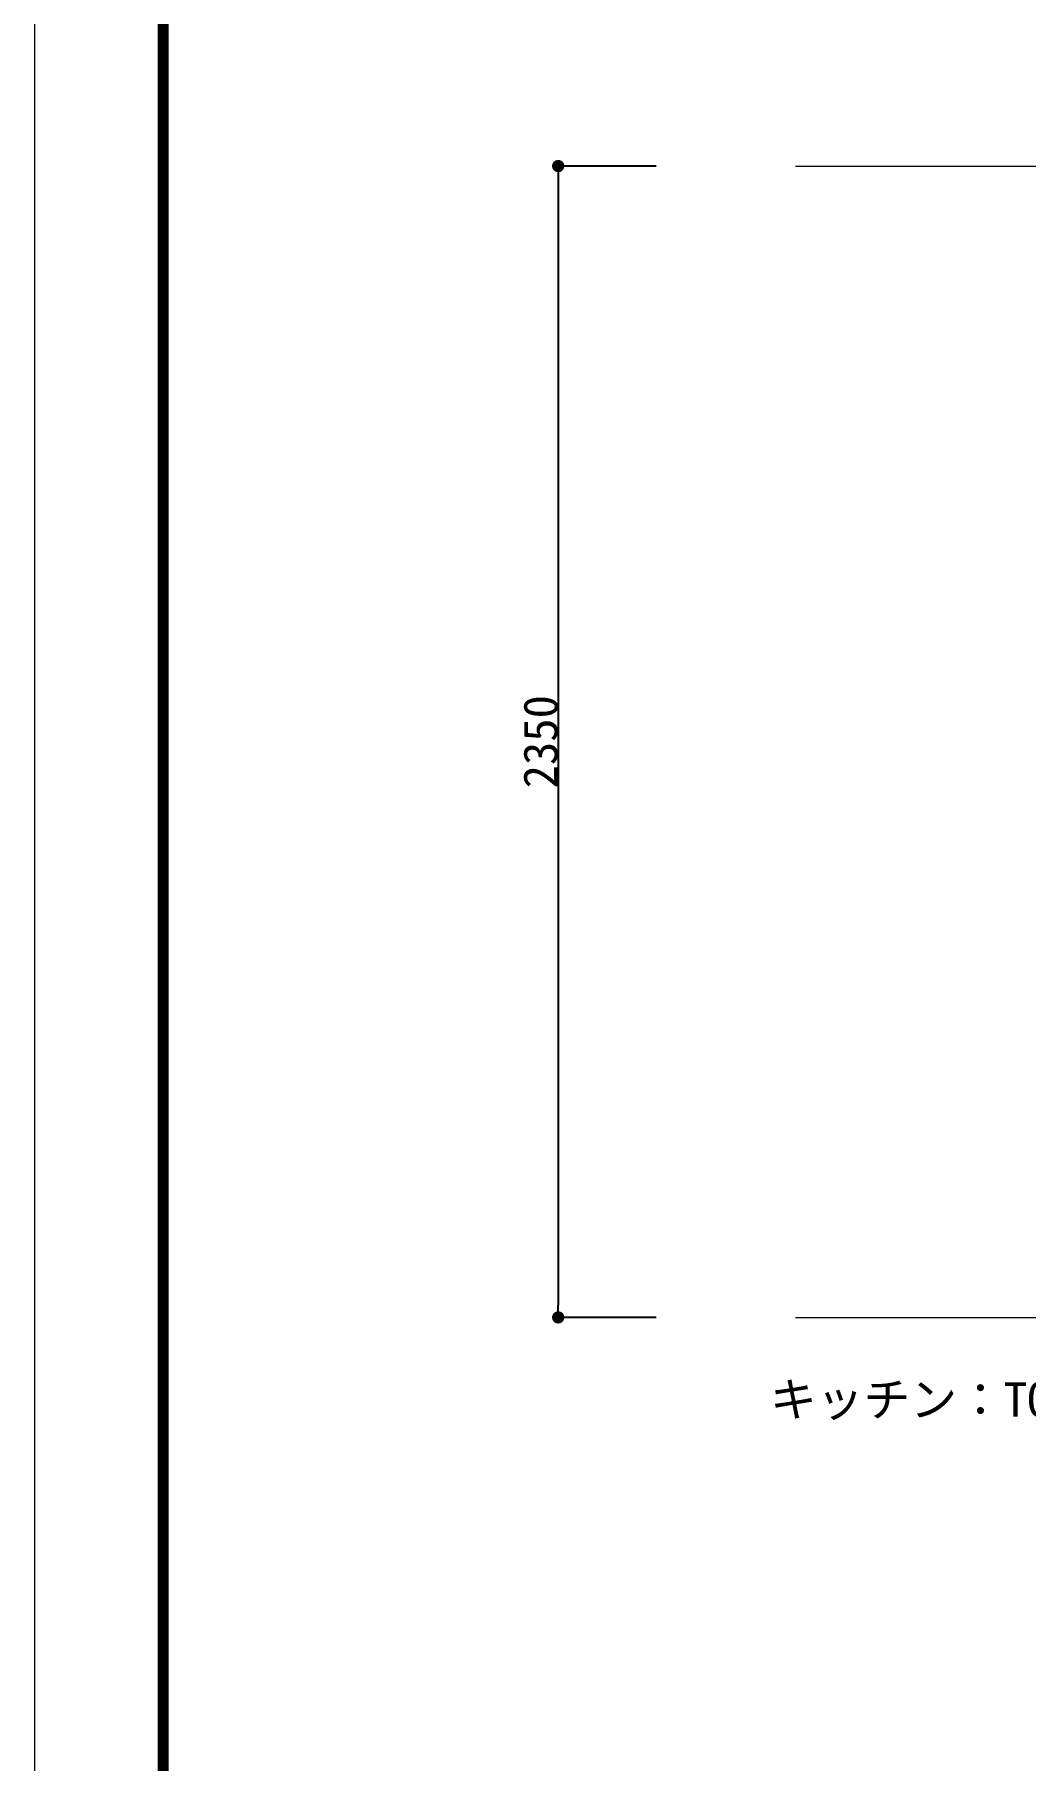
# Model space of a CAD drawing. Header units: millimetres. Extents: x -63086 to 144078, y -129912 to 13382.
# Drawn here: x 13391 to 15413, y -36918 to -33395 of the extents above; entities that cross this region are included whole.
import ezdxf
from ezdxf import colors
from ezdxf.entities.mleader import LeaderData, LeaderLine
from ezdxf.math import Vec2, Vec3

# ---------------------------------------------------------------- set-up
doc = ezdxf.new("R2010")
doc.units = ezdxf.units.MM
doc.layers.get('0').update_dxf_attribs({"lineweight": 0})
doc.layers.add('01用紙枠', color=7, linetype='Continuous', lineweight=5)
doc.layers.add('展開', color=7, linetype='Continuous', lineweight=9)
doc.layers.add('文字', color=7, linetype='Continuous')
doc.styles.get("Standard").update_dxf_attribs({"font": 'MS Mincho.ttf'})
doc.dimstyles.new('寸法', dxfattribs={"dimtxt": 70, "dimasz": 25, "dimexe": 1.5, "dimexo": 200, "dimtad": 1, "dimdec": 0, "dimtxsty": 'Standard', "dimblk": 'DOT', "dimcen": 2.5, "dimadec": 0, "dimazin": 0, "dimtfac": 1, "dimtdec": 0, "dimtmove": 0, "dimatfit": 3, "dimfxl": 200, "dimfxlon": 1, "dimarcsym": 0})

# ---------------------------------------------------------------- blocks, each defined once
blk = doc.blocks.new('_Dot')
at = {"color": 0, "linetype": 'ByBlock', "lineweight": -2}
blk.add_line((-0.5, 0), (-1, 0), dxfattribs=at)
at = {"color": 0, "linetype": 'ByBlock', "const_width": 0.5}
blk.add_lwpolyline([(-0.25, 0, 1), (0.25, 0, 1)], format="xyb", close=True, dxfattribs=at)
blk = doc.blocks.new('*D235')
at = {"layer": 'Defpoints', "color": 0, "ltscale": 10, "transparency": 16777216}
for p in [(14943.7, -33663.2), (14459.5, -36013.2), (14943.7, -36013.2)]:
    blk.add_point(p, dxfattribs=at)
at = {"layer": '展開', "color": 0, "lineweight": -2, "ltscale": 10, "transparency": 16777216}
for p, q in [((14659.5, -33663.2), (14458, -33663.2)), ((14459.5, -33688.2), (14459.5, -35988.2)), ((14659.5, -36013.2), (14458, -36013.2))]:
    blk.add_line(p, q, dxfattribs=at)
at = {"layer": '展開', "color": 0, "lineweight": -2, "ltscale": 10, "transparency": 16777216, "xscale": 25, "yscale": 25, "zscale": 25}
for p, rotation in [((14459.5, -33663.2), 90), ((14459.5, -36013.2), 270)]:
    blk.add_blockref('_Dot', p, dxfattribs=dict(at, rotation=rotation))
at = {"layer": '展開', "color": 0, "ltscale": 10, "transparency": 16777216, "insert": (14423.8, -34838.2), "char_height": 70, "attachment_point": 5, "rotation": 90}
blk.add_mtext('2350', dxfattribs=at)

msp = doc.modelspace()

# ---------------------------------------------------------------- linework, layer by layer
at = {"layer": '01用紙枠'}
msp.add_lwpolyline([(13390.554, -30262.4261), (13390.554, -43623.5191), (32285.0288, -43623.5191), (32285.0288, -30262.4261)], close=True, dxfattribs=at)
msp.add_lwpolyline([(13390.554, -30262.4261), (13390.554, -43623.5191), (32285.0288, -43623.5191), (32285.0288, -30262.4261)], close=True, dxfattribs=at)
at = {"layer": '01用紙枠', "const_width": 22.4934}
msp.add_lwpolyline([(13653.0698, -43370.393), (32022.513, -43370.393), (32022.513, -30515.5522), (13653.0698, -30515.5522)], close=True, dxfattribs=at)
msp.add_lwpolyline([(13653.0698, -43370.393), (32022.513, -43370.393), (32022.513, -30515.5522), (13653.0698, -30515.5522)], close=True, dxfattribs=at)
msp.add_lwpolyline([(13653.0698, -43370.393), (32022.513, -43370.393), (32022.513, -30515.5522), (13653.0698, -30515.5522)], close=True, dxfattribs=at)
at = {"layer": '01用紙枠', "lineweight": 5, "const_width": 22.4934}
msp.add_lwpolyline([(13653.0698, -43370.393), (32022.513, -43370.393), (32022.513, -30515.5522), (13653.0698, -30515.5522)], close=True, dxfattribs=at)
msp.add_lwpolyline([(13653.0698, -43370.393), (32022.513, -43370.393), (32022.513, -30515.5522), (13653.0698, -30515.5522)], close=True, dxfattribs=at)
at = {"layer": '展開', "ltscale": 10}
for p, q in [((14943.7469, -33663.2463), (22383.7642, -33663.2463)), ((14943.7469, -36013.2463), (22383.7642, -36013.2463))]:
    msp.add_line(p, q, dxfattribs=at)

# ---------------------------------------------------------------- dimensions: what is measured, and where the dimension line sits
dim = msp.add_linear_dim(base=(14459.461, -36013.2463), p1=(14943.7469, -33663.2463), p2=(14943.7469, -36013.2463), angle=90, dimstyle='寸法', dxfattribs=at)
dim.commit()
dim.dimension.update_dxf_attribs({"geometry": '*D235', "text_midpoint": (14423.836, -34838.2463)})

# ---------------------------------------------------------------- leaders
at = {"layer": '文字', "ltscale": 10}
ml = msp.add_multileader_mtext('Standard', dxfattribs=at)
ml.set_content('キッチン：TOTOミッテ 3 サブロンブルー', color=256)
ml.set_leader_properties(lineweight=0)
ml.build(insert=Vec2(0, 0))
ctx = ml.context
ctx.base_point, ctx.char_height, ctx.plane_origin = Vec3(14780.8271, -36184.5943), 70, Vec3(16986.1284, -36861.4705)
ctx.text_align_type = 2
notes = []
notes.append((ctx, [(0, (1, 1, 0), (16667.2271, -36184.5943), (-1, 0), 8, [(0, [(16970.6754, -35724.3212)], 0, [])])]))
ctx.mtext.insert, ctx.mtext.alignment, ctx.mtext.flow_direction = Vec3(16657.2271, -36145.5943), 3, 5
for ctx, leaders in notes:
    for number, flags, end, landing, length, lines in leaders:
        leader = LeaderData()
        leader.index, (leader.has_last_leader_line, leader.has_dogleg_vector, leader.attachment_direction) = number, flags
        leader.last_leader_point, leader.dogleg_vector, leader.dogleg_length = Vec3(end), Vec3(landing), length
        for number, points, colour, breaks in lines:
            line = LeaderLine()
            line.index, line.vertices, line.color, line.breaks = number, Vec3.list(points), colors.encode_raw_color(colour), breaks
            leader.lines.append(line)
        ctx.leaders.append(leader)

doc.saveas('drawing.dxf')
